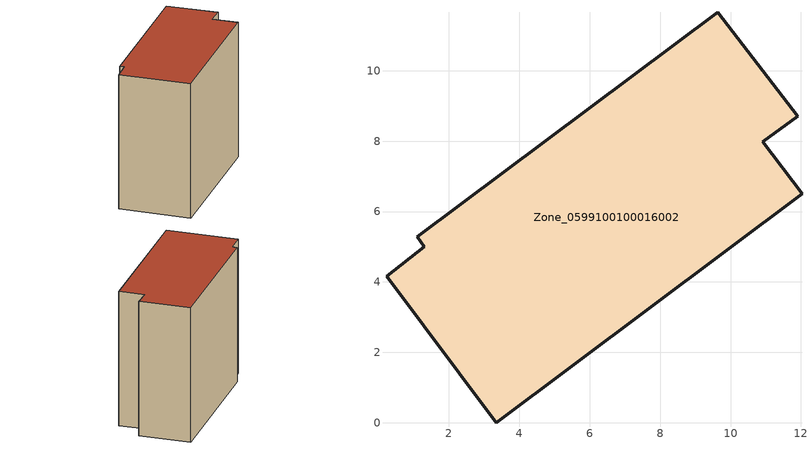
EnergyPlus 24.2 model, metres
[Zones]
Zone_0599100100016002
 floor ground (C_G): 1.09,5.28 9.63,11.66 11.91,8.7 10.92,7.98 12.03,6.5 3.34,0 0.23,4.16 1.3,5 z0
 wall outside (C_F): 10.92,7.98 11.91,8.7 9.63,11.66 1.09,5.28 1.3,5 0.23,4.16 3.34,0 12.03,6.5 10.92,7.98 z0:10.13
 roof outside (C_R): 0.23,4.16 3.34,0 12.03,6.5 10.92,7.98 11.91,8.7 9.63,11.66 1.09,5.28 1.3,5 z10.13
[BUILDING]
Pand.0599100100016002: North Axis=0; Terrain=City; Loads Convergence Tolerance Value=0.04; Temperature Convergence Tolerance Value=0.4; Solar Distribution=FullExterior; Maximum Number of Warmup Days=25; Minimum Number of Warmup Days=1
[Site:Location]
Rotterdam.The.Hague.AP_ZH_NLD Design_Conditions: Latitude=51.96; Longitude=4.45; Time Zone=1; Elevation=-4.5
[SITE:GROUNDTEMPERATURE:BUILDINGSURFACE]
18, 18, 18, 18, 18, 18, 18, 18, 18, 18, 18, 18
[MATERIAL] Thermal Absorptance=0.9; Solar Absorptance=0.7; Visible Absorptance=0.7
Name | Roughness | Thickness | Conductivity | Density | Specific Heat
G.TC.2015-2018 | MediumSmooth | 0.15 | 0.0428571 | 540 | 1210
F.TC.2015-2018 | Rough | 0.3 | 0.0666667 | 1920 | 840
R.TC.2015-2018 | MediumRough | 0.2 | 0.0333333 | 1500 | 1000
[CONSTRUCTION]
C_G: G.TC.2015-2018
C_F: F.TC.2015-2018
C_R: R.TC.2015-2018
[ZONE]
Zone_0599100100016002: Type=1; Multiplier=1; Ceiling Height=Autocalculate; Volume=Autocalculate; Floor Area=autocalculate; Part of Total Floor Area=Yes
[ZONEINFILTRATION:DESIGNFLOWRATE]
Infil_Zone_0599100100016002: Zone or ZoneList or Space or SpaceList=Zone_0599100100016002; Schedule=AlwaysOn; Design Flow Rate Calculation Method=Flow/Area; Flow Rate per Floor Area=0.0015; Constant Term Coefficient=1; Temperature Term Coefficient=0; Velocity Term Coefficient=0; Velocity Squared Term Coefficient=0
[HVACTEMPLATE:ZONE:IDEALLOADSAIRSYSTEM]
Zone_0599100100016002: Maximum Heating Supply Air Temperature=50; Minimum Cooling Supply Air Temperature=13; Maximum Heating Supply Air Humidity Ratio=0.0156; Minimum Cooling Supply Air Humidity Ratio=0.0077; Heating Limit=NoLimit; Cooling Limit=NoLimit; Dehumidification Control Type=ConstantSensibleHeatRatio; Cooling Sensible Heat Ratio=0.7; Dehumidification Setpoint=60; Humidification Control Type=None; Humidification Setpoint=30; Outdoor Air Method=None; Outdoor Air Flow Rate per Person=0.00944; Outdoor Air Flow Rate per Zone Floor Area=0; Outdoor Air Flow Rate per Zone=0; Demand Controlled Ventilation Type=None; Outdoor Air Economizer Type=NoEconomizer; Heat Recovery Type=None; Sensible Heat Recovery Effectiveness=0.7; Latent Heat Recovery Effectiveness=0.65
[ZONECONTROL:THERMOSTAT]
ThermostatControl_Zone_0599100100016002: Zone or ZoneList=Zone_0599100100016002; Control Type Schedule=DualSetpointControlType; Control 1=Thermostat_Zone_0599100100016002; Temperature Difference Between Cutout And Setpoint=0
[THERMOSTATSETPOINT:DUALSETPOINT]
Thermostat_Zone_0599100100016002: Heating Setpoint Temperature Schedule=HeatingSetpoint_Zone_0599100100016002; Cooling Setpoint Temperature Schedule=CoolingSetpoint_Zone_0599100100016002
[SCHEDULE:COMPACT]
HeatingSetpoint_Zone_0599100100016002: Through: 12/31, For: AllDays, Until: 24:00, 21
CoolingSetpoint_Zone_0599100100016002: Through: 12/31, For: AllDays, Until: 24:00, 24
DualSetpointControlType: Through: 12/31, For: AllDays, Until: 24:00, 4
AlwaysOn: Through: 12/31, For: AllDays, Until: 24:00, 1
